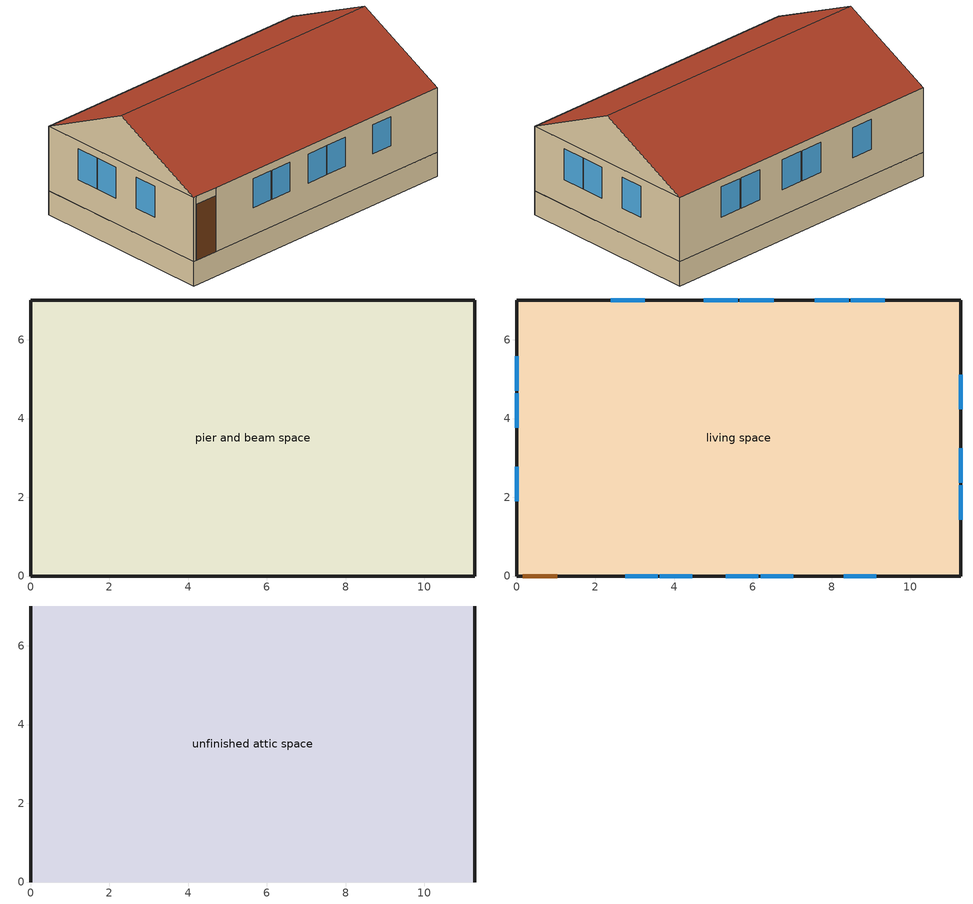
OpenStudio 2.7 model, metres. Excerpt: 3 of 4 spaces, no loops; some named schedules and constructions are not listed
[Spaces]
pier and beam space
 floor foundation (FloorFndGrndUnfinSlab): 0,0 0,7.01 11.28,7.01 11.28,0 z0
 wall outside (WallExtUninsUnfin): 0,7.01 0,0 11.28,0 11.28,7.01 0,7.01 z0:0.91
living space
 floor to pier and beam space (FloorPBInsFin Reversed): 0,0 0,7.01 11.28,7.01 11.28,0 z0.91
 wall outside (WallExtInsFin): 0,7.01 0,0 0.13,0 1.05,0 11.28,0 11.28,7.01 0,7.01 z0.91:3.35
 window (WindowConstruction): 2.75,0 3.58,0 / 3.64,0 4.46,0 / 5.31,0 6.13,0 / 6.19,0 7.02,0 / 8.31,0 9.13,0 z1.95:3.05; 9.35,7.01 8.49,7.01 / 8.43,7.01 7.57,7.01 / 6.53,7.01 5.67,7.01 / 5.61,7.01 4.75,7.01 / 3.25,7.01 2.39,7.01 z1.9:3.05; 0,5.58 0,4.7 / 0,4.64 0,3.77 / 0,2.78 0,1.9 / 11.28,1.43 11.28,2.31 / 11.28,2.37 11.28,3.24 / 11.28,4.24 11.28,5.11 z1.88:3.05
 door (Door): 0.15,0 1.02,0 z0.91:3.05
unfinished attic space
 floor to living space (FloorFinInsUnfinAttic): 0,7.01 11.28,7.01 11.28,0 0,0 z3.35
 wall outside (WallExtUninsUnfin): 0,3.51,5.11 0,7.01,3.35 0,0,3.35; 11.28,3.51,5.11 11.28,0,3.35 11.28,7.01,3.35
 roof outside (RoofUnfinInsExt): 11.28,3.51,5.11 0,3.51,5.11 0,0,3.35 11.28,0,3.35; 0,3.51,5.11 11.28,3.51,5.11 11.28,7.01,3.35 0,7.01,3.35
[Schedule:Rule] Apply Sunday=Yes; Apply Monday=Yes; Apply Tuesday=Yes; Apply Wednesday=Yes; Apply Thursday=Yes; Apply Friday=Yes; Apply Saturday=Yes
Name | Schedule Ruleset | Rule Order | Day Schedule | Date Specification Type | Start Month | Start Day | End Month | End Day | Specific Month 1 | Specific Day 1 | Specific Month 2 | Specific Day 2 | Specific Month 3 | Specific Day 3 | Specific Month 4 | Specific Day 4 | Specific Month 5 | Specific Day 5 | Specific Month 6 | Specific Day 6 | Specific Month 7 | Specific Day 7 | Specific Month 8 | Specific Day 8 | Specific Month 9 | Specific Day 9 | Specific Month 10 | Specific Day 10 | Specific Month 11 | Specific Day 11 | Specific Month 12 | Specific Day 12 | Specific Month 13 | Specific Day 13 | Specific Month 14 | Specific Day 14 | Specific Month 15 | Specific Day 15 | Specific Month 16 | Specific Day 16 | Specific Month 17 | Specific Day 17 | Specific Month 18 | Specific Day 18 | Specific Month 19 | Specific Day 19 | Specific Month 20 | Specific Day 20 | Specific Month 21 | Specific Day 21 | Specific Month 22 | Specific Day 22 | Specific Month 23 | Specific Day 23 | Specific Month 24 | Specific Day 24 | Specific Month 25 | Specific Day 25 | Specific Month 26 | Specific Day 26 | Specific Month 27 | Specific Day 27 | Specific Month 28 | Specific Day 28 | Specific Month 29 | Specific Day 29 | Specific Month 30 | Specific Day 30 | Specific Month 31 | Specific Day 31 | Specific Month 32 | Specific Day 32 | Specific Month 33 | Specific Day 33 | Specific Month 34 | Specific Day 34 | Specific Month 35 | Specific Day 35 | Specific Month 36 | Specific Day 36 | Specific Month 37 | Specific Day 37 | Specific Month 38 | Specific Day 38 | Specific Month 39 | Specific Day 39 | Specific Month 40 | Specific Day 40 | Specific Month 41 | Specific Day 41 | Specific Month 42 | Specific Day 42 | Specific Month 43 | Specific Day 43 | Specific Month 44 | Specific Day 44 | Specific Month 45 | Specific Day 45 | Specific Month 46 | Specific Day 46 | Specific Month 47 | Specific Day 47 | Specific Month 48 | Specific Day 48 | Specific Month 49 | Specific Day 49 | Specific Month 50 | Specific Day 50 | Specific Month 51 | Specific Day 51 | Specific Month 52 | Specific Day 52 | Specific Month 53 | Specific Day 53
residential range gas|false schedule allday ruleset1 | residential range gas|false schedule | 11 | residential range gas|false schedule allday1 | DateRange | 1 | 1 | 1 | 31
residential range gas|false schedule allday ruleset2 | residential range gas|false schedule | 10 | residential range gas|false schedule allday2 | DateRange | 2 | 1 | 2 | 28
residential range gas|false schedule allday ruleset3 | residential range gas|false schedule | 9 | residential range gas|false schedule allday3 | DateRange | 3 | 1 | 3 | 31
residential range gas|false schedule allday ruleset4 | residential range gas|false schedule | 8 | residential range gas|false schedule allday4 | DateRange | 4 | 1 | 4 | 30
residential range gas|false schedule allday ruleset5 | residential range gas|false schedule | 7 | residential range gas|false schedule allday5 | DateRange | 5 | 1 | 5 | 31
residential range gas|false schedule allday ruleset6 | residential range gas|false schedule | 6 | residential range gas|false schedule allday6 | DateRange | 6 | 1 | 6 | 30
residential range gas|false schedule allday ruleset7 | residential range gas|false schedule | 5 | residential range gas|false schedule allday7 | DateRange | 7 | 1 | 7 | 31
residential range gas|false schedule allday ruleset8 | residential range gas|false schedule | 4 | residential range gas|false schedule allday8 | DateRange | 8 | 1 | 8 | 31
residential range gas|false schedule allday ruleset9 | residential range gas|false schedule | 3 | residential range gas|false schedule allday9 | DateRange | 9 | 1 | 9 | 30
residential range gas|false schedule allday ruleset10 | residential range gas|false schedule | 2 | residential range gas|false schedule allday10 | DateRange | 10 | 1 | 10 | 31
residential range gas|false schedule allday ruleset11 | residential range gas|false schedule | 1 | residential range gas|false schedule allday11 | DateRange | 11 | 1 | 11 | 30
residential range gas|false schedule allday ruleset12 | residential range gas|false schedule | 0 | residential range gas|false schedule allday12 | DateRange | 12 | 1 | 12 | 31
residential dishwasher schedule allday ruleset1 | residential dishwasher schedule | 6 | residential dishwasher schedule allday1 | SpecificDates |  |  |  |  | 1 | 1 | 1 | 8 | 1 | 15 | 1 | 22 | 1 | 29 | 2 | 5 | 2 | 12 | 2 | 19 | 2 | 26 | 3 | 5 | 3 | 12 | 3 | 19 | 3 | 26 | 4 | 2 | 4 | 9 | 4 | 16 | 4 | 23 | 4 | 30 | 5 | 7 | 5 | 14 | 5 | 21 | 5 | 28 | 6 | 4 | 6 | 11 | 6 | 18 | 6 | 25 | 7 | 2 | 7 | 9 | 7 | 16 | 7 | 23 | 7 | 30 | 8 | 6 | 8 | 13 | 8 | 20 | 8 | 27 | 9 | 3 | 9 | 10 | 9 | 17 | 9 | 24 | 10 | 1 | 10 | 8 | 10 | 15 | 10 | 22 | 10 | 29 | 11 | 5 | 11 | 12 | 11 | 19 | 11 | 26 | 12 | 3 | 12 | 10 | 12 | 17 | 12 | 24 | 12 | 31
residential dishwasher schedule allday ruleset2 | residential dishwasher schedule | 5 | residential dishwasher schedule allday2 | SpecificDates |  |  |  |  | 1 | 2 | 1 | 9 | 1 | 16 | 1 | 23 | 1 | 30 | 2 | 6 | 2 | 13 | 2 | 20 | 2 | 27 | 3 | 6 | 3 | 13 | 3 | 20 | 3 | 27 | 4 | 3 | 4 | 10 | 4 | 17 | 4 | 24 | 5 | 1 | 5 | 8 | 5 | 15 | 5 | 22 | 5 | 29 | 6 | 5 | 6 | 12 | 6 | 19 | 6 | 26 | 7 | 3 | 7 | 10 | 7 | 17 | 7 | 24 | 7 | 31 | 8 | 7 | 8 | 14 | 8 | 21 | 8 | 28 | 9 | 4 | 9 | 11 | 9 | 18 | 9 | 25 | 10 | 2 | 10 | 9 | 10 | 16 | 10 | 23 | 10 | 30 | 11 | 6 | 11 | 13 | 11 | 20 | 11 | 27 | 12 | 4 | 12 | 11 | 12 | 18 | 12 | 25
residential dishwasher schedule allday ruleset3 | residential dishwasher schedule | 4 | residential dishwasher schedule allday3 | SpecificDates |  |  |  |  | 1 | 3 | 1 | 10 | 1 | 17 | 1 | 24 | 1 | 31 | 2 | 7 | 2 | 14 | 2 | 21 | 2 | 28 | 3 | 7 | 3 | 14 | 3 | 21 | 3 | 28 | 4 | 4 | 4 | 11 | 4 | 18 | 4 | 25 | 5 | 2 | 5 | 9 | 5 | 16 | 5 | 23 | 5 | 30 | 6 | 6 | 6 | 13 | 6 | 20 | 6 | 27 | 7 | 4 | 7 | 11 | 7 | 18 | 7 | 25 | 8 | 1 | 8 | 8 | 8 | 15 | 8 | 22 | 8 | 29 | 9 | 5 | 9 | 12 | 9 | 19 | 9 | 26 | 10 | 3 | 10 | 10 | 10 | 17 | 10 | 24 | 10 | 31 | 11 | 7 | 11 | 14 | 11 | 21 | 11 | 28 | 12 | 5 | 12 | 12 | 12 | 19 | 12 | 26
residential dishwasher schedule allday ruleset4 | residential dishwasher schedule | 3 | residential dishwasher schedule allday4 | SpecificDates |  |  |  |  | 1 | 4 | 1 | 11 | 1 | 18 | 1 | 25 | 2 | 1 | 2 | 8 | 2 | 15 | 2 | 22 | 3 | 1 | 3 | 8 | 3 | 15 | 3 | 22 | 3 | 29 | 4 | 5 | 4 | 12 | 4 | 19 | 4 | 26 | 5 | 3 | 5 | 10 | 5 | 17 | 5 | 24 | 5 | 31 | 6 | 7 | 6 | 14 | 6 | 21 | 6 | 28 | 7 | 5 | 7 | 12 | 7 | 19 | 7 | 26 | 8 | 2 | 8 | 9 | 8 | 16 | 8 | 23 | 8 | 30 | 9 | 6 | 9 | 13 | 9 | 20 | 9 | 27 | 10 | 4 | 10 | 11 | 10 | 18 | 10 | 25 | 11 | 1 | 11 | 8 | 11 | 15 | 11 | 22 | 11 | 29 | 12 | 6 | 12 | 13 | 12 | 20 | 12 | 27
residential dishwasher schedule allday ruleset5 | residential dishwasher schedule | 2 | residential dishwasher schedule allday5 | SpecificDates |  |  |  |  | 1 | 5 | 1 | 12 | 1 | 19 | 1 | 26 | 2 | 2 | 2 | 9 | 2 | 16 | 2 | 23 | 3 | 2 | 3 | 9 | 3 | 16 | 3 | 23 | 3 | 30 | 4 | 6 | 4 | 13 | 4 | 20 | 4 | 27 | 5 | 4 | 5 | 11 | 5 | 18 | 5 | 25 | 6 | 1 | 6 | 8 | 6 | 15 | 6 | 22 | 6 | 29 | 7 | 6 | 7 | 13 | 7 | 20 | 7 | 27 | 8 | 3 | 8 | 10 | 8 | 17 | 8 | 24 | 8 | 31 | 9 | 7 | 9 | 14 | 9 | 21 | 9 | 28 | 10 | 5 | 10 | 12 | 10 | 19 | 10 | 26 | 11 | 2 | 11 | 9 | 11 | 16 | 11 | 23 | 11 | 30 | 12 | 7 | 12 | 14 | 12 | 21 | 12 | 28
residential dishwasher schedule allday ruleset6 | residential dishwasher schedule | 1 | residential dishwasher schedule allday6 | SpecificDates |  |  |  |  | 1 | 6 | 1 | 13 | 1 | 20 | 1 | 27 | 2 | 3 | 2 | 10 | 2 | 17 | 2 | 24 | 3 | 3 | 3 | 10 | 3 | 17 | 3 | 24 | 3 | 31 | 4 | 7 | 4 | 14 | 4 | 21 | 4 | 28 | 5 | 5 | 5 | 12 | 5 | 19 | 5 | 26 | 6 | 2 | 6 | 9 | 6 | 16 | 6 | 23 | 6 | 30 | 7 | 7 | 7 | 14 | 7 | 21 | 7 | 28 | 8 | 4 | 8 | 11 | 8 | 18 | 8 | 25 | 9 | 1 | 9 | 8 | 9 | 15 | 9 | 22 | 9 | 29 | 10 | 6 | 10 | 13 | 10 | 20 | 10 | 27 | 11 | 3 | 11 | 10 | 11 | 17 | 11 | 24 | 12 | 1 | 12 | 8 | 12 | 15 | 12 | 22 | 12 | 29
residential dishwasher schedule allday ruleset7 | residential dishwasher schedule | 0 | residential dishwasher schedule allday7 | SpecificDates |  |  |  |  | 1 | 7 | 1 | 14 | 1 | 21 | 1 | 28 | 2 | 4 | 2 | 11 | 2 | 18 | 2 | 25 | 3 | 4 | 3 | 11 | 3 | 18 | 3 | 25 | 4 | 1 | 4 | 8 | 4 | 15 | 4 | 22 | 4 | 29 | 5 | 6 | 5 | 13 | 5 | 20 | 5 | 27 | 6 | 3 | 6 | 10 | 6 | 17 | 6 | 24 | 7 | 1 | 7 | 8 | 7 | 15 | 7 | 22 | 7 | 29 | 8 | 5 | 8 | 12 | 8 | 19 | 8 | 26 | 9 | 2 | 9 | 9 | 9 | 16 | 9 | 23 | 9 | 30 | 10 | 7 | 10 | 14 | 10 | 21 | 10 | 28 | 11 | 4 | 11 | 11 | 11 | 18 | 11 | 25 | 12 | 2 | 12 | 9 | 12 | 16 | 12 | 23 | 12 | 30
residential clothes washer schedule allday ruleset1 | residential clothes washer schedule | 6 | residential clothes washer schedule allday1 | SpecificDates |  |  |  |  | 1 | 1 | 1 | 8 | 1 | 15 | 1 | 22 | 1 | 29 | 2 | 5 | 2 | 12 | 2 | 19 | 2 | 26 | 3 | 5 | 3 | 12 | 3 | 19 | 3 | 26 | 4 | 2 | 4 | 9 | 4 | 16 | 4 | 23 | 4 | 30 | 5 | 7 | 5 | 14 | 5 | 21 | 5 | 28 | 6 | 4 | 6 | 11 | 6 | 18 | 6 | 25 | 7 | 2 | 7 | 9 | 7 | 16 | 7 | 23 | 7 | 30 | 8 | 6 | 8 | 13 | 8 | 20 | 8 | 27 | 9 | 3 | 9 | 10 | 9 | 17 | 9 | 24 | 10 | 1 | 10 | 8 | 10 | 15 | 10 | 22 | 10 | 29 | 11 | 5 | 11 | 12 | 11 | 19 | 11 | 26 | 12 | 3 | 12 | 10 | 12 | 17 | 12 | 24 | 12 | 31
residential clothes washer schedule allday ruleset2 | residential clothes washer schedule | 5 | residential clothes washer schedule allday2 | SpecificDates |  |  |  |  | 1 | 2 | 1 | 9 | 1 | 16 | 1 | 23 | 1 | 30 | 2 | 6 | 2 | 13 | 2 | 20 | 2 | 27 | 3 | 6 | 3 | 13 | 3 | 20 | 3 | 27 | 4 | 3 | 4 | 10 | 4 | 17 | 4 | 24 | 5 | 1 | 5 | 8 | 5 | 15 | 5 | 22 | 5 | 29 | 6 | 5 | 6 | 12 | 6 | 19 | 6 | 26 | 7 | 3 | 7 | 10 | 7 | 17 | 7 | 24 | 7 | 31 | 8 | 7 | 8 | 14 | 8 | 21 | 8 | 28 | 9 | 4 | 9 | 11 | 9 | 18 | 9 | 25 | 10 | 2 | 10 | 9 | 10 | 16 | 10 | 23 | 10 | 30 | 11 | 6 | 11 | 13 | 11 | 20 | 11 | 27 | 12 | 4 | 12 | 11 | 12 | 18 | 12 | 25
residential clothes washer schedule allday ruleset3 | residential clothes washer schedule | 4 | residential clothes washer schedule allday3 | SpecificDates |  |  |  |  | 1 | 3 | 1 | 10 | 1 | 17 | 1 | 24 | 1 | 31 | 2 | 7 | 2 | 14 | 2 | 21 | 2 | 28 | 3 | 7 | 3 | 14 | 3 | 21 | 3 | 28 | 4 | 4 | 4 | 11 | 4 | 18 | 4 | 25 | 5 | 2 | 5 | 9 | 5 | 16 | 5 | 23 | 5 | 30 | 6 | 6 | 6 | 13 | 6 | 20 | 6 | 27 | 7 | 4 | 7 | 11 | 7 | 18 | 7 | 25 | 8 | 1 | 8 | 8 | 8 | 15 | 8 | 22 | 8 | 29 | 9 | 5 | 9 | 12 | 9 | 19 | 9 | 26 | 10 | 3 | 10 | 10 | 10 | 17 | 10 | 24 | 10 | 31 | 11 | 7 | 11 | 14 | 11 | 21 | 11 | 28 | 12 | 5 | 12 | 12 | 12 | 19 | 12 | 26
residential clothes washer schedule allday ruleset4 | residential clothes washer schedule | 3 | residential clothes washer schedule allday4 | SpecificDates |  |  |  |  | 1 | 4 | 1 | 11 | 1 | 18 | 1 | 25 | 2 | 1 | 2 | 8 | 2 | 15 | 2 | 22 | 3 | 1 | 3 | 8 | 3 | 15 | 3 | 22 | 3 | 29 | 4 | 5 | 4 | 12 | 4 | 19 | 4 | 26 | 5 | 3 | 5 | 10 | 5 | 17 | 5 | 24 | 5 | 31 | 6 | 7 | 6 | 14 | 6 | 21 | 6 | 28 | 7 | 5 | 7 | 12 | 7 | 19 | 7 | 26 | 8 | 2 | 8 | 9 | 8 | 16 | 8 | 23 | 8 | 30 | 9 | 6 | 9 | 13 | 9 | 20 | 9 | 27 | 10 | 4 | 10 | 11 | 10 | 18 | 10 | 25 | 11 | 1 | 11 | 8 | 11 | 15 | 11 | 22 | 11 | 29 | 12 | 6 | 12 | 13 | 12 | 20 | 12 | 27
residential clothes washer schedule allday ruleset5 | residential clothes washer schedule | 2 | residential clothes washer schedule allday5 | SpecificDates |  |  |  |  | 1 | 5 | 1 | 12 | 1 | 19 | 1 | 26 | 2 | 2 | 2 | 9 | 2 | 16 | 2 | 23 | 3 | 2 | 3 | 9 | 3 | 16 | 3 | 23 | 3 | 30 | 4 | 6 | 4 | 13 | 4 | 20 | 4 | 27 | 5 | 4 | 5 | 11 | 5 | 18 | 5 | 25 | 6 | 1 | 6 | 8 | 6 | 15 | 6 | 22 | 6 | 29 | 7 | 6 | 7 | 13 | 7 | 20 | 7 | 27 | 8 | 3 | 8 | 10 | 8 | 17 | 8 | 24 | 8 | 31 | 9 | 7 | 9 | 14 | 9 | 21 | 9 | 28 | 10 | 5 | 10 | 12 | 10 | 19 | 10 | 26 | 11 | 2 | 11 | 9 | 11 | 16 | 11 | 23 | 11 | 30 | 12 | 7 | 12 | 14 | 12 | 21 | 12 | 28
residential clothes washer schedule allday ruleset6 | residential clothes washer schedule | 1 | residential clothes washer schedule allday6 | SpecificDates |  |  |  |  | 1 | 6 | 1 | 13 | 1 | 20 | 1 | 27 | 2 | 3 | 2 | 10 | 2 | 17 | 2 | 24 | 3 | 3 | 3 | 10 | 3 | 17 | 3 | 24 | 3 | 31 | 4 | 7 | 4 | 14 | 4 | 21 | 4 | 28 | 5 | 5 | 5 | 12 | 5 | 19 | 5 | 26 | 6 | 2 | 6 | 9 | 6 | 16 | 6 | 23 | 6 | 30 | 7 | 7 | 7 | 14 | 7 | 21 | 7 | 28 | 8 | 4 | 8 | 11 | 8 | 18 | 8 | 25 | 9 | 1 | 9 | 8 | 9 | 15 | 9 | 22 | 9 | 29 | 10 | 6 | 10 | 13 | 10 | 20 | 10 | 27 | 11 | 3 | 11 | 10 | 11 | 17 | 11 | 24 | 12 | 1 | 12 | 8 | 12 | 15 | 12 | 22 | 12 | 29
residential clothes washer schedule allday ruleset7 | residential clothes washer schedule | 0 | residential clothes washer schedule allday7 | SpecificDates |  |  |  |  | 1 | 7 | 1 | 14 | 1 | 21 | 1 | 28 | 2 | 4 | 2 | 11 | 2 | 18 | 2 | 25 | 3 | 4 | 3 | 11 | 3 | 18 | 3 | 25 | 4 | 1 | 4 | 8 | 4 | 15 | 4 | 22 | 4 | 29 | 5 | 6 | 5 | 13 | 5 | 20 | 5 | 27 | 6 | 3 | 6 | 10 | 6 | 17 | 6 | 24 | 7 | 1 | 7 | 8 | 7 | 15 | 7 | 22 | 7 | 29 | 8 | 5 | 8 | 12 | 8 | 19 | 8 | 26 | 9 | 2 | 9 | 9 | 9 | 16 | 9 | 23 | 9 | 30 | 10 | 7 | 10 | 14 | 10 | 21 | 10 | 28 | 11 | 4 | 11 | 11 | 11 | 18 | 11 | 25 | 12 | 2 | 12 | 9 | 12 | 16 | 12 | 23 | 12 | 30
residential clothes dryer gas schedule allday ruleset1 | residential clothes dryer gas schedule | 6 | residential clothes dryer gas schedule allday1 | SpecificDates |  |  |  |  | 1 | 1 | 1 | 8 | 1 | 15 | 1 | 22 | 1 | 29 | 2 | 5 | 2 | 12 | 2 | 19 | 2 | 26 | 3 | 5 | 3 | 12 | 3 | 19 | 3 | 26 | 4 | 2 | 4 | 9 | 4 | 16 | 4 | 23 | 4 | 30 | 5 | 7 | 5 | 14 | 5 | 21 | 5 | 28 | 6 | 4 | 6 | 11 | 6 | 18 | 6 | 25 | 7 | 2 | 7 | 9 | 7 | 16 | 7 | 23 | 7 | 30 | 8 | 6 | 8 | 13 | 8 | 20 | 8 | 27 | 9 | 3 | 9 | 10 | 9 | 17 | 9 | 24 | 10 | 1 | 10 | 8 | 10 | 15 | 10 | 22 | 10 | 29 | 11 | 5 | 11 | 12 | 11 | 19 | 11 | 26 | 12 | 3 | 12 | 10 | 12 | 17 | 12 | 24 | 12 | 31
residential clothes dryer gas schedule allday ruleset2 | residential clothes dryer gas schedule | 5 | residential clothes dryer gas schedule allday2 | SpecificDates |  |  |  |  | 1 | 2 | 1 | 9 | 1 | 16 | 1 | 23 | 1 | 30 | 2 | 6 | 2 | 13 | 2 | 20 | 2 | 27 | 3 | 6 | 3 | 13 | 3 | 20 | 3 | 27 | 4 | 3 | 4 | 10 | 4 | 17 | 4 | 24 | 5 | 1 | 5 | 8 | 5 | 15 | 5 | 22 | 5 | 29 | 6 | 5 | 6 | 12 | 6 | 19 | 6 | 26 | 7 | 3 | 7 | 10 | 7 | 17 | 7 | 24 | 7 | 31 | 8 | 7 | 8 | 14 | 8 | 21 | 8 | 28 | 9 | 4 | 9 | 11 | 9 | 18 | 9 | 25 | 10 | 2 | 10 | 9 | 10 | 16 | 10 | 23 | 10 | 30 | 11 | 6 | 11 | 13 | 11 | 20 | 11 | 27 | 12 | 4 | 12 | 11 | 12 | 18 | 12 | 25
residential clothes dryer gas schedule allday ruleset3 | residential clothes dryer gas schedule | 4 | residential clothes dryer gas schedule allday3 | SpecificDates |  |  |  |  | 1 | 3 | 1 | 10 | 1 | 17 | 1 | 24 | 1 | 31 | 2 | 7 | 2 | 14 | 2 | 21 | 2 | 28 | 3 | 7 | 3 | 14 | 3 | 21 | 3 | 28 | 4 | 4 | 4 | 11 | 4 | 18 | 4 | 25 | 5 | 2 | 5 | 9 | 5 | 16 | 5 | 23 | 5 | 30 | 6 | 6 | 6 | 13 | 6 | 20 | 6 | 27 | 7 | 4 | 7 | 11 | 7 | 18 | 7 | 25 | 8 | 1 | 8 | 8 | 8 | 15 | 8 | 22 | 8 | 29 | 9 | 5 | 9 | 12 | 9 | 19 | 9 | 26 | 10 | 3 | 10 | 10 | 10 | 17 | 10 | 24 | 10 | 31 | 11 | 7 | 11 | 14 | 11 | 21 | 11 | 28 | 12 | 5 | 12 | 12 | 12 | 19 | 12 | 26
residential clothes dryer gas schedule allday ruleset4 | residential clothes dryer gas schedule | 3 | residential clothes dryer gas schedule allday4 | SpecificDates |  |  |  |  | 1 | 4 | 1 | 11 | 1 | 18 | 1 | 25 | 2 | 1 | 2 | 8 | 2 | 15 | 2 | 22 | 3 | 1 | 3 | 8 | 3 | 15 | 3 | 22 | 3 | 29 | 4 | 5 | 4 | 12 | 4 | 19 | 4 | 26 | 5 | 3 | 5 | 10 | 5 | 17 | 5 | 24 | 5 | 31 | 6 | 7 | 6 | 14 | 6 | 21 | 6 | 28 | 7 | 5 | 7 | 12 | 7 | 19 | 7 | 26 | 8 | 2 | 8 | 9 | 8 | 16 | 8 | 23 | 8 | 30 | 9 | 6 | 9 | 13 | 9 | 20 | 9 | 27 | 10 | 4 | 10 | 11 | 10 | 18 | 10 | 25 | 11 | 1 | 11 | 8 | 11 | 15 | 11 | 22 | 11 | 29 | 12 | 6 | 12 | 13 | 12 | 20 | 12 | 27
residential clothes dryer gas schedule allday ruleset5 | residential clothes dryer gas schedule | 2 | residential clothes dryer gas schedule allday5 | SpecificDates |  |  |  |  | 1 | 5 | 1 | 12 | 1 | 19 | 1 | 26 | 2 | 2 | 2 | 9 | 2 | 16 | 2 | 23 | 3 | 2 | 3 | 9 | 3 | 16 | 3 | 23 | 3 | 30 | 4 | 6 | 4 | 13 | 4 | 20 | 4 | 27 | 5 | 4 | 5 | 11 | 5 | 18 | 5 | 25 | 6 | 1 | 6 | 8 | 6 | 15 | 6 | 22 | 6 | 29 | 7 | 6 | 7 | 13 | 7 | 20 | 7 | 27 | 8 | 3 | 8 | 10 | 8 | 17 | 8 | 24 | 8 | 31 | 9 | 7 | 9 | 14 | 9 | 21 | 9 | 28 | 10 | 5 | 10 | 12 | 10 | 19 | 10 | 26 | 11 | 2 | 11 | 9 | 11 | 16 | 11 | 23 | 11 | 30 | 12 | 7 | 12 | 14 | 12 | 21 | 12 | 28
residential clothes dryer gas schedule allday ruleset6 | residential clothes dryer gas schedule | 1 | residential clothes dryer gas schedule allday6 | SpecificDates |  |  |  |  | 1 | 6 | 1 | 13 | 1 | 20 | 1 | 27 | 2 | 3 | 2 | 10 | 2 | 17 | 2 | 24 | 3 | 3 | 3 | 10 | 3 | 17 | 3 | 24 | 3 | 31 | 4 | 7 | 4 | 14 | 4 | 21 | 4 | 28 | 5 | 5 | 5 | 12 | 5 | 19 | 5 | 26 | 6 | 2 | 6 | 9 | 6 | 16 | 6 | 23 | 6 | 30 | 7 | 7 | 7 | 14 | 7 | 21 | 7 | 28 | 8 | 4 | 8 | 11 | 8 | 18 | 8 | 25 | 9 | 1 | 9 | 8 | 9 | 15 | 9 | 22 | 9 | 29 | 10 | 6 | 10 | 13 | 10 | 20 | 10 | 27 | 11 | 3 | 11 | 10 | 11 | 17 | 11 | 24 | 12 | 1 | 12 | 8 | 12 | 15 | 12 | 22 | 12 | 29
residential clothes dryer gas schedule allday ruleset7 | residential clothes dryer gas schedule | 0 | residential clothes dryer gas schedule allday7 | SpecificDates |  |  |  |  | 1 | 7 | 1 | 14 | 1 | 21 | 1 | 28 | 2 | 4 | 2 | 11 | 2 | 18 | 2 | 25 | 3 | 4 | 3 | 11 | 3 | 18 | 3 | 25 | 4 | 1 | 4 | 8 | 4 | 15 | 4 | 22 | 4 | 29 | 5 | 6 | 5 | 13 | 5 | 20 | 5 | 27 | 6 | 3 | 6 | 10 | 6 | 17 | 6 | 24 | 7 | 1 | 7 | 8 | 7 | 15 | 7 | 22 | 7 | 29 | 8 | 5 | 8 | 12 | 8 | 19 | 8 | 26 | 9 | 2 | 9 | 9 | 9 | 16 | 9 | 23 | 9 | 30 | 10 | 7 | 10 | 14 | 10 | 21 | 10 | 28 | 11 | 4 | 11 | 11 | 11 | 18 | 11 | 25 | 12 | 2 | 12 | 9 | 12 | 16 | 12 | 23 | 12 | 30
residential lighting schedule allday ruleset1 | residential lighting schedule | 11 | residential lighting schedule allday1 | DateRange | 1 | 1 | 1 | 31
residential lighting schedule allday ruleset2 | residential lighting schedule | 10 | residential lighting schedule allday2 | DateRange | 2 | 1 | 2 | 28
residential lighting schedule allday ruleset3 | residential lighting schedule | 9 | residential lighting schedule allday3 | DateRange | 3 | 1 | 3 | 31
residential lighting schedule allday ruleset4 | residential lighting schedule | 8 | residential lighting schedule allday4 | DateRange | 4 | 1 | 4 | 30
residential lighting schedule allday ruleset5 | residential lighting schedule | 7 | residential lighting schedule allday5 | DateRange | 5 | 1 | 5 | 31
residential lighting schedule allday ruleset6 | residential lighting schedule | 6 | residential lighting schedule allday6 | DateRange | 6 | 1 | 6 | 30
residential lighting schedule allday ruleset7 | residential lighting schedule | 5 | residential lighting schedule allday7 | DateRange | 7 | 1 | 7 | 31
residential lighting schedule allday ruleset8 | residential lighting schedule | 4 | residential lighting schedule allday8 | DateRange | 8 | 1 | 8 | 31
residential lighting schedule allday ruleset9 | residential lighting schedule | 3 | residential lighting schedule allday9 | DateRange | 9 | 1 | 9 | 30
residential lighting schedule allday ruleset10 | residential lighting schedule | 2 | residential lighting schedule allday10 | DateRange | 10 | 1 | 10 | 31
residential lighting schedule allday ruleset11 | residential lighting schedule | 1 | residential lighting schedule allday11 | DateRange | 11 | 1 | 11 | 30
residential lighting schedule allday ruleset12 | residential lighting schedule | 0 | residential lighting schedule allday12 | DateRange | 12 | 1 | 12 | 31
residential misc plug loads schedule allday ruleset1 | residential misc plug loads schedule | 11 | residential misc plug loads schedule allday1 | DateRange | 1 | 1 | 1 | 31
residential misc plug loads schedule allday ruleset2 | residential misc plug loads schedule | 10 | residential misc plug loads schedule allday2 | DateRange | 2 | 1 | 2 | 28
residential misc plug loads schedule allday ruleset3 | residential misc plug loads schedule | 9 | residential misc plug loads schedule allday3 | DateRange | 3 | 1 | 3 | 31
